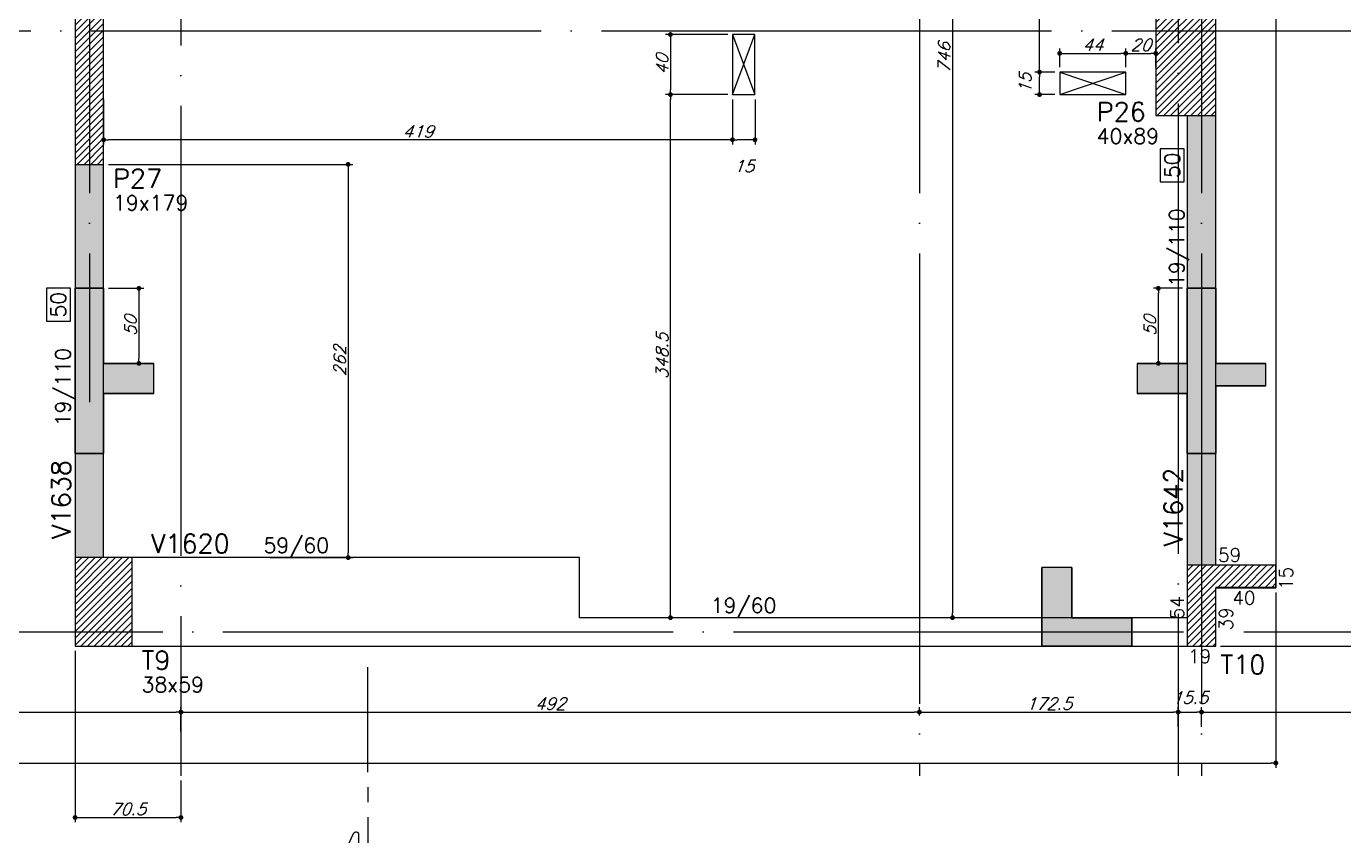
# Model space of a CAD drawing. Header units: millimetres. Extents: x -2368 to 4502, y -2283 to 2217.
# Drawn here: x 1462 to 2340, y -1021 to -482 of the extents above; entities that cross this region are included whole.
import ezdxf
from ezdxf.enums import TextEntityAlignment as Align

# ---------------------------------------------------------------- set-up
doc = ezdxf.new("R2010")
doc.units = ezdxf.units.MM
doc.header["$LTSCALE"] = 50
doc.linetypes.add('EIXO', pattern=[6.8, 6, -0.4, 0, -0.4])
for name, color, linetype in [('F-CORTE', 4, 'Continuous'), ('F-CORTE-INDICAÇÃO', 4, 'Continuous'), ('F-COTAS', 106, 'Continuous'), ('F-COTAS-FUROS', 50, 'Continuous'), ('F-DESNIVEL-1', 254, 'Continuous'), ('F-EIXO', 12, 'EIXO'), ('F-LAJES', 3, 'Continuous'), ('F-PILARES-DIM', 172, 'Continuous'), ('F-PILARES-HACH', 174, 'Continuous'), ('F-PILARES-NOME', 170, 'Continuous'), ('F-PILARES-S', 170, 'Continuous'), ('F-SOLIDO-CORTE', 71, 'Continuous'), ('F-TEXTO', 6, 'Continuous'), ('F-VIGAS', 3, 'Continuous'), ('F-VIGAS-DIM', 2, 'Continuous'), ('F-VIGAS-NOME', 4, 'Continuous'), ('F-VÃO', 1, 'Continuous')]:
    doc.layers.add(name, color=color, linetype=linetype)
doc.styles.add('CP-TEXT-INCL', font='romans.shx', dxfattribs={"oblique": 20})
doc.styles.add('MCP', font='romans.shx')
doc.styles.add('ROMANS', font='romans.shx')
doc.dimstyles.new('CP-COTAS-50', dxfattribs={"dimscale": 0.64, "dimtxt": 12.5, "dimasz": 5, "dimexe": 5, "dimexo": 5, "dimgap": 2.5, "dimtad": 1, "dimdec": 1, "dimdsep": 46, "dimtxsty": 'CP-TEXT-INCL', "dimblk1": 'DOT', "dimblk2": 'DOT', "dimsah": 1, "dimcen": 9, "dimclrd": 256, "dimclre": 256, "dimclrt": 256, "dimadec": 0, "dimazin": 0, "dimtfac": 1, "dimtdec": 1, "dimtmove": 2, "dimatfit": 3, "dimldrblk": 'DOT', "dimfxl": 0, "dimtolj": 1, "dimarcsym": 0})

# ---------------------------------------------------------------- blocks, each defined once
blk = doc.blocks.new('*U5')
at = {"layer": 'F-VIGAS-DIM', "color": 1}
blk.add_lwpolyline([(0, 0), (22, 0), (22, 16), (0, 16)], close=True, dxfattribs=at)
at = {"layer": 'F-VIGAS-DIM', "style": 'MCP'}
blk.add_attdef('DIM', text='', height=10, dxfattribs=at).set_placement((11, 8), align=Align.MIDDLE_CENTER)
blk = doc.blocks.new('*U8')
at = {"layer": 'F-CORTE-INDICAÇÃO'}
for p, q in [((-100, 0), (-170, 0)), ((-80, 0), (-90, 0)), ((-70, 0), (0, 0))]:
    blk.add_line(p, q, dxfattribs=at)
blk.add_lwpolyline([(-112, 6, 0.802585), (-111.15, 9.81), (-140, 23.26), (-168.85, 9.81, 0.802585), (-168, 6)], format="xyb", close=True, dxfattribs=at)
at = {"layer": 'F-CORTE-INDICAÇÃO', "style": 'ROMANS'}
blk.add_attdef('CORTE', text='', height=15, dxfattribs=at).set_placement((-140, 35.76), align=Align.MIDDLE_CENTER)
at = {"layer": 'F-CORTE-INDICAÇÃO', "color": 2, "style": 'ROMANS'}
blk.add_attdef('FOLHA', text='', height=12, dxfattribs=at).set_placement((-140, -10), align=Align.MIDDLE_CENTER)
blk = doc.blocks.new('*U18')
at = {"layer": 'F-EIXO'}
blk.add_line((0, 0), (0, -2827.07), dxfattribs=at)
at = {"layer": 'F-TEXTO', "style": 'ROMANS'}
blk.add_attdef('EIXO', text='', height=17.5, rotation=360, dxfattribs=at).set_placement((0, 28.21), align=Align.MIDDLE_CENTER)
blk = doc.blocks.new('*U13')
at = {"layer": 'F-EIXO'}
blk.add_line((0, 0), (4945.5, 0), dxfattribs=at)
at = {"layer": 'F-TEXTO', "style": 'ROMANS'}
blk.add_attdef('EIXO', text='', height=17.5, dxfattribs=at).set_placement((-28.21, 0), align=Align.MIDDLE_CENTER)
blk = doc.blocks.new('*U14')
at = {"layer": 'F-EIXO'}
blk.add_line((0, 0), (0, -2479.78), dxfattribs=at)
at = {"layer": 'F-TEXTO', "style": 'ROMANS'}
blk.add_attdef('EIXO', text='', height=17.5, rotation=360, dxfattribs=at).set_placement((0, 28.21), align=Align.MIDDLE_CENTER)
blk = doc.blocks.new('*U17')
at = {"layer": 'F-EIXO'}
blk.add_line((0, 0), (0, -2728.58), dxfattribs=at)
at = {"layer": 'F-TEXTO', "style": 'ROMANS'}
blk.add_attdef('EIXO', text='', height=17.5, rotation=360, dxfattribs=at).set_placement((0, 28.21), align=Align.MIDDLE_CENTER)
blk = doc.blocks.new('*U22')
at = {"layer": 'F-EIXO'}
blk.add_line((0, 0), (0, -2828.58), dxfattribs=at)
at = {"layer": 'F-TEXTO', "style": 'ROMANS'}
blk.add_attdef('EIXO', text='', height=17.5, rotation=360, dxfattribs=at).set_placement((0, 28.21), align=Align.MIDDLE_CENTER)
blk = doc.blocks.new('*U16')
at = {"layer": 'F-EIXO'}
blk.add_line((0, 0), (4857.54, 0), dxfattribs=at)
at = {"layer": 'F-TEXTO', "style": 'ROMANS'}
blk.add_attdef('EIXO', text='', height=17.5, dxfattribs=at).set_placement((-28.21, 0), align=Align.MIDDLE_CENTER)
blk = doc.blocks.new('_DOT')
at = {"color": 0, "linetype": 'ByBlock'}
blk.add_line((-0.5, 0), (-1, 0), dxfattribs=at)
at = {"color": 0, "linetype": 'ByBlock', "const_width": 0.5}
blk.add_lwpolyline([(-0.25, 0, 1), (0.25, 0, 1)], format="xyb", close=True, dxfattribs=at)
blk = doc.blocks.new('*D115')
at = {"layer": 'DEFPOINTS', "color": 0, "transparency": 16777216}
for p in [(2079.6, -129.5), (2079.6, -875.5), (2079.6, -875.5)]:
    blk.add_point(p, dxfattribs=at)
at = {"layer": 'F-COTAS', "lineweight": -2, "transparency": 16777216}
blk.add_line((2079.6, -132.7), (2079.6, -872.3), dxfattribs=at)
at = {"layer": 'F-COTAS', "lineweight": -2, "transparency": 16777216, "xscale": 3.2, "yscale": 3.2, "zscale": 3.2}
for p, rotation in [((2079.6, -129.5), 90), ((2079.6, -875.5), 270)]:
    blk.add_blockref('_DOT', p, dxfattribs=dict(at, rotation=rotation))
at = {"layer": 'F-COTAS', "transparency": 16777216, "insert": (2074, -502.5), "char_height": 8, "attachment_point": 5, "rotation": 90, "style": 'CP-TEXT-INCL'}
blk.add_mtext('\\A1;746', dxfattribs=at)
blk = doc.blocks.new('*D136')
at = {"layer": 'DEFPOINTS', "color": 0, "transparency": 16777216}
for p in [(1514, -573.5), (1621.69, -835.5), (1676.9, -835.5)]:
    blk.add_point(p, dxfattribs=at)
at = {"layer": 'F-COTAS', "lineweight": -2, "transparency": 16777216}
for p, q in [((1517.2, -573.5), (1680.1, -573.5)), ((1676.9, -576.7), (1676.9, -832.3)), ((1624.89, -835.5), (1680.1, -835.5))]:
    blk.add_line(p, q, dxfattribs=at)
at = {"layer": 'F-COTAS', "lineweight": -2, "transparency": 16777216, "xscale": 3.2, "yscale": 3.2, "zscale": 3.2}
for p, rotation in [((1676.9, -573.5), 90), ((1676.9, -835.5), 270)]:
    blk.add_blockref('_DOT', p, dxfattribs=dict(at, rotation=rotation))
at = {"layer": 'F-COTAS', "transparency": 16777216, "insert": (1671.3, -704.5), "char_height": 8, "attachment_point": 5, "rotation": 90, "style": 'CP-TEXT-INCL'}
blk.add_mtext('\\A1;262', dxfattribs=at)
blk = doc.blocks.new('*D137')
at = {"layer": 'DEFPOINTS', "color": 0, "transparency": 16777216}
for p in [(1514, -656.08), (1524.38, -706.08), (1537.49, -706.08)]:
    blk.add_point(p, dxfattribs=at)
at = {"layer": 'F-COTAS', "lineweight": -2, "transparency": 16777216}
for p, q in [((1517.2, -656.08), (1540.69, -656.08)), ((1537.49, -659.28), (1537.49, -702.88)), ((1527.58, -706.08), (1540.69, -706.08))]:
    blk.add_line(p, q, dxfattribs=at)
at = {"layer": 'F-COTAS', "lineweight": -2, "transparency": 16777216, "xscale": 3.2, "yscale": 3.2, "zscale": 3.2}
for p, rotation in [((1537.49, -656.08), 90), ((1537.49, -706.08), 270)]:
    blk.add_blockref('_DOT', p, dxfattribs=dict(at, rotation=rotation))
at = {"layer": 'F-COTAS', "transparency": 16777216, "insert": (1531.89, -681.08), "char_height": 8, "attachment_point": 5, "rotation": 90, "style": 'CP-TEXT-INCL'}
blk.add_mtext('\\A1;50', dxfattribs=at)
blk = doc.blocks.new('*D160')
at = {"layer": 'DEFPOINTS', "color": 0, "transparency": 16777216}
for p in [(2216.74, -656.08), (2236, -656.08), (2202.65, -706.08)]:
    blk.add_point(p, dxfattribs=at)
at = {"layer": 'F-COTAS', "lineweight": -2, "transparency": 16777216}
for p, q in [((2232.8, -656.08), (2213.54, -656.08)), ((2216.74, -702.88), (2216.74, -659.28)), ((2205.85, -706.08), (2219.94, -706.08))]:
    blk.add_line(p, q, dxfattribs=at)
at = {"layer": 'F-COTAS', "lineweight": -2, "transparency": 16777216, "xscale": 3.2, "yscale": 3.2, "zscale": 3.2}
for p, rotation in [((2216.74, -656.08), 90), ((2216.74, -706.08), 270)]:
    blk.add_blockref('_DOT', p, dxfattribs=dict(at, rotation=rotation))
at = {"layer": 'F-COTAS', "transparency": 16777216, "insert": (2211.14, -681.08), "char_height": 8, "attachment_point": 5, "rotation": 90, "style": 'CP-TEXT-INCL'}
blk.add_mtext('\\A1;50', dxfattribs=at)
blk = doc.blocks.new('*D196')
at = {"layer": 'DEFPOINTS', "color": 0, "transparency": 16777216}
for p in [(2796, 1664.5), (2927.77, 1664.5), (2255, -894.5)]:
    blk.add_point(p, dxfattribs=at)
at = {"layer": 'F-COTAS', "lineweight": -2, "transparency": 16777216}
for p, q in [((2799.2, 1664.5), (2930.97, 1664.5)), ((2927.77, -891.3), (2927.77, 1661.3)), ((2258.2, -894.5), (2930.97, -894.5))]:
    blk.add_line(p, q, dxfattribs=at)
at = {"layer": 'F-COTAS', "lineweight": -2, "transparency": 16777216, "xscale": 3.2, "yscale": 3.2, "zscale": 3.2}
for p, rotation in [((2927.77, 1664.5), 90), ((2927.77, -894.5), 270)]:
    blk.add_blockref('_DOT', p, dxfattribs=dict(at, rotation=rotation))
at = {"layer": 'F-COTAS', "transparency": 16777216, "insert": (2922.17, 385), "char_height": 8, "attachment_point": 5, "rotation": 90, "style": 'CP-TEXT-INCL'}
blk.add_mtext('\\A1;2559', dxfattribs=at)
blk = doc.blocks.new('*D208')
at = {"layer": 'DEFPOINTS', "color": 0, "transparency": 16777216}
for p in [(-1389, -579), (2295, -855.53), (2295, -972.32)]:
    blk.add_point(p, dxfattribs=at)
at = {"layer": 'F-COTAS', "lineweight": -2, "transparency": 16777216}
for p, q in [((-1389, -582.2), (-1389, -975.52)), ((2295, -858.73), (2295, -975.52)), ((-1385.8, -972.32), (2291.8, -972.32))]:
    blk.add_line(p, q, dxfattribs=at)
at = {"layer": 'F-COTAS', "lineweight": -2, "transparency": 16777216, "xscale": 3.2, "yscale": 3.2, "zscale": 3.2, "rotation": 180}
blk.add_blockref('_DOT', (-1389, -972.32), dxfattribs=at)
at = {"layer": 'F-COTAS', "lineweight": -2, "transparency": 16777216, "xscale": 3.2, "yscale": 3.2, "zscale": 3.2}
blk.add_blockref('_DOT', (2295, -972.32), dxfattribs=at)
at = {"layer": 'F-COTAS', "transparency": 16777216, "insert": (453, -966.72), "char_height": 8, "attachment_point": 5, "style": 'CP-TEXT-INCL'}
blk.add_mtext('\\A1;3684', dxfattribs=at)
blk = doc.blocks.new('*D220')
at = {"layer": 'DEFPOINTS', "color": 0, "transparency": 16777216}
for p in [(1565.5, -938.39), (1285.5, -949.94), (1565.5, -954.5)]:
    blk.add_point(p, dxfattribs=at)
at = {"layer": 'F-COTAS', "lineweight": -2, "transparency": 16777216}
for p, q in [((1285.5, -946.74), (1285.5, -935.19)), ((1288.7, -938.39), (1562.3, -938.39)), ((1565.5, -951.3), (1565.5, -935.19))]:
    blk.add_line(p, q, dxfattribs=at)
at = {"layer": 'F-COTAS', "lineweight": -2, "transparency": 16777216, "xscale": 3.2, "yscale": 3.2, "zscale": 3.2, "rotation": 180}
blk.add_blockref('_DOT', (1285.5, -938.39), dxfattribs=at)
at = {"layer": 'F-COTAS', "lineweight": -2, "transparency": 16777216, "xscale": 3.2, "yscale": 3.2, "zscale": 3.2}
blk.add_blockref('_DOT', (1565.5, -938.39), dxfattribs=at)
at = {"layer": 'F-COTAS', "transparency": 16777216, "insert": (1425.5, -932.79), "char_height": 8, "attachment_point": 5, "style": 'CP-TEXT-INCL'}
blk.add_mtext('\\A1;280', dxfattribs=at)
blk = doc.blocks.new('*D221')
at = {"layer": 'DEFPOINTS', "color": 0, "transparency": 16777216}
for p in [(2057.5, -938.39), (2057.5, -943.87), (1565.5, -954.5)]:
    blk.add_point(p, dxfattribs=at)
at = {"layer": 'F-COTAS', "lineweight": -2, "transparency": 16777216}
for p, q in [((1565.5, -951.3), (1565.5, -935.19)), ((1568.7, -938.39), (2054.3, -938.39)), ((2057.5, -940.67), (2057.5, -935.19))]:
    blk.add_line(p, q, dxfattribs=at)
at = {"layer": 'F-COTAS', "lineweight": -2, "transparency": 16777216, "xscale": 3.2, "yscale": 3.2, "zscale": 3.2, "rotation": 180}
blk.add_blockref('_DOT', (1565.5, -938.39), dxfattribs=at)
at = {"layer": 'F-COTAS', "lineweight": -2, "transparency": 16777216, "xscale": 3.2, "yscale": 3.2, "zscale": 3.2}
blk.add_blockref('_DOT', (2057.5, -938.39), dxfattribs=at)
at = {"layer": 'F-COTAS', "transparency": 16777216, "insert": (1811.5, -932.79), "char_height": 8, "attachment_point": 5, "style": 'CP-TEXT-INCL'}
blk.add_mtext('\\A1;492', dxfattribs=at)
blk = doc.blocks.new('*D222')
at = {"layer": 'DEFPOINTS', "color": 0, "transparency": 16777216}
for p in [(2230, -938.39), (2057.5, -943.87), (2230, -951.45)]:
    blk.add_point(p, dxfattribs=at)
at = {"layer": 'F-COTAS', "lineweight": -2, "transparency": 16777216}
for p, q in [((2057.5, -940.67), (2057.5, -935.19)), ((2060.7, -938.39), (2226.8, -938.39)), ((2230, -948.25), (2230, -935.19))]:
    blk.add_line(p, q, dxfattribs=at)
at = {"layer": 'F-COTAS', "lineweight": -2, "transparency": 16777216, "xscale": 3.2, "yscale": 3.2, "zscale": 3.2, "rotation": 180}
blk.add_blockref('_DOT', (2057.5, -938.39), dxfattribs=at)
at = {"layer": 'F-COTAS', "lineweight": -2, "transparency": 16777216, "xscale": 3.2, "yscale": 3.2, "zscale": 3.2}
blk.add_blockref('_DOT', (2230, -938.39), dxfattribs=at)
at = {"layer": 'F-COTAS', "transparency": 16777216, "insert": (2143.75, -932.79), "char_height": 8, "attachment_point": 5, "style": 'CP-TEXT-INCL'}
blk.add_mtext('\\A1;172.5', dxfattribs=at)
blk = doc.blocks.new('*D223')
at = {"layer": 'DEFPOINTS', "color": 0, "transparency": 16777216}
for p in [(2245.5, -938.39), (2230, -951.45), (2245.5, -951.45)]:
    blk.add_point(p, dxfattribs=at)
at = {"layer": 'F-COTAS', "lineweight": -2, "transparency": 16777216}
for p, q in [((2230, -948.25), (2230, -935.19)), ((2233.2, -938.39), (2242.3, -938.39)), ((2245.5, -948.25), (2245.5, -935.19))]:
    blk.add_line(p, q, dxfattribs=at)
at = {"layer": 'F-COTAS', "lineweight": -2, "transparency": 16777216, "xscale": 3.2, "yscale": 3.2, "zscale": 3.2, "rotation": 180}
blk.add_blockref('_DOT', (2230, -938.39), dxfattribs=at)
at = {"layer": 'F-COTAS', "lineweight": -2, "transparency": 16777216, "xscale": 3.2, "yscale": 3.2, "zscale": 3.2}
blk.add_blockref('_DOT', (2245.5, -938.39), dxfattribs=at)
at = {"layer": 'F-COTAS', "transparency": 16777216, "insert": (2237.75, -928.79), "char_height": 8, "attachment_point": 5, "style": 'CP-TEXT-INCL'}
blk.add_mtext('\\A1;15.5', dxfattribs=at)
blk = doc.blocks.new('*D224')
at = {"layer": 'DEFPOINTS', "color": 0, "transparency": 16777216}
for p in [(2825.5, -938.39), (2825.5, -941.72), (2245.5, -951.45)]:
    blk.add_point(p, dxfattribs=at)
at = {"layer": 'F-COTAS', "lineweight": -2, "transparency": 16777216}
for p, q in [((2245.5, -948.25), (2245.5, -935.19)), ((2248.7, -938.39), (2822.3, -938.39)), ((2825.5, -938.52), (2825.5, -935.19))]:
    blk.add_line(p, q, dxfattribs=at)
at = {"layer": 'F-COTAS', "lineweight": -2, "transparency": 16777216, "xscale": 3.2, "yscale": 3.2, "zscale": 3.2, "rotation": 180}
blk.add_blockref('_DOT', (2245.5, -938.39), dxfattribs=at)
at = {"layer": 'F-COTAS', "lineweight": -2, "transparency": 16777216, "xscale": 3.2, "yscale": 3.2, "zscale": 3.2}
blk.add_blockref('_DOT', (2825.5, -938.39), dxfattribs=at)
at = {"layer": 'F-COTAS', "transparency": 16777216, "insert": (2535.5, -932.79), "char_height": 8, "attachment_point": 5, "style": 'CP-TEXT-INCL'}
blk.add_mtext('\\A1;580', dxfattribs=at)
blk = doc.blocks.new('*D225')
at = {"layer": 'DEFPOINTS', "color": 0, "transparency": 16777216}
for p in [(1495, -894.5), (1565.5, -980.76), (1565.5, -1008.62)]:
    blk.add_point(p, dxfattribs=at)
at = {"layer": 'F-COTAS', "lineweight": -2, "transparency": 16777216}
for p, q in [((1495, -897.7), (1495, -1011.82)), ((1565.5, -983.96), (1565.5, -1011.82)), ((1498.2, -1008.62), (1562.3, -1008.62))]:
    blk.add_line(p, q, dxfattribs=at)
at = {"layer": 'F-COTAS', "lineweight": -2, "transparency": 16777216, "xscale": 3.2, "yscale": 3.2, "zscale": 3.2, "rotation": 180}
blk.add_blockref('_DOT', (1495, -1008.62), dxfattribs=at)
at = {"layer": 'F-COTAS', "lineweight": -2, "transparency": 16777216, "xscale": 3.2, "yscale": 3.2, "zscale": 3.2}
blk.add_blockref('_DOT', (1565.5, -1008.62), dxfattribs=at)
at = {"layer": 'F-COTAS', "transparency": 16777216, "insert": (1530.25, -1003.02), "char_height": 8, "attachment_point": 5, "style": 'CP-TEXT-INCL'}
blk.add_mtext('\\A1;70.5', dxfattribs=at)
blk = doc.blocks.new('*U290')
at = {"layer": 'F-VÃO'}
for p, q in [((0, 0), (15, 40)), ((0, 40), (15, 0))]:
    blk.add_line(p, q, dxfattribs=at)
at = {"layer": 'F-VÃO', "color": 3}
blk.add_lwpolyline([(0, 0), (15, 0), (15, 40), (0, 40)], close=True, dxfattribs=at)
blk = doc.blocks.new('*U293')
at = {"layer": 'F-VÃO'}
for p, q in [((0, 0), (44, 15)), ((0, 15), (44, 0))]:
    blk.add_line(p, q, dxfattribs=at)
at = {"layer": 'F-VÃO', "color": 3}
blk.add_lwpolyline([(0, 0), (44, 0), (44, 15), (0, 15)], close=True, dxfattribs=at)
blk = doc.blocks.new('*D389')
at = {"layer": 'DEFPOINTS', "color": 0, "transparency": 16777216}
for p in [(1514, -527), (1932.98, -527), (1514, -557.11)]:
    blk.add_point(p, dxfattribs=at)
at = {"layer": 'F-COTAS-FUROS', "lineweight": -2, "transparency": 16777216}
for p, q in [((1514, -530.2), (1514, -560.31)), ((1932.98, -530.2), (1932.98, -560.31)), ((1929.78, -557.11), (1517.2, -557.11))]:
    blk.add_line(p, q, dxfattribs=at)
at = {"layer": 'F-COTAS-FUROS', "lineweight": -2, "transparency": 16777216, "xscale": 3.2, "yscale": 3.2, "zscale": 3.2, "rotation": 180}
blk.add_blockref('_DOT', (1514, -557.11), dxfattribs=at)
at = {"layer": 'F-COTAS-FUROS', "lineweight": -2, "transparency": 16777216, "xscale": 3.2, "yscale": 3.2, "zscale": 3.2}
blk.add_blockref('_DOT', (1932.98, -557.11), dxfattribs=at)
at = {"layer": 'F-COTAS-FUROS', "transparency": 16777216, "insert": (1723.49, -551.51), "char_height": 8, "attachment_point": 5, "style": 'CP-TEXT-INCL'}
blk.add_mtext('\\A1;419', dxfattribs=at)
blk = doc.blocks.new('*D390')
at = {"layer": 'DEFPOINTS', "color": 0, "transparency": 16777216}
for p in [(1932.98, -527), (1947.98, -527), (1932.98, -557.11)]:
    blk.add_point(p, dxfattribs=at)
at = {"layer": 'F-COTAS-FUROS', "lineweight": -2, "transparency": 16777216}
for p, q in [((1932.98, -530.2), (1932.98, -560.31)), ((1947.98, -530.2), (1947.98, -560.31)), ((1944.78, -557.11), (1936.18, -557.11))]:
    blk.add_line(p, q, dxfattribs=at)
at = {"layer": 'F-COTAS-FUROS', "lineweight": -2, "transparency": 16777216, "xscale": 3.2, "yscale": 3.2, "zscale": 3.2, "rotation": 180}
blk.add_blockref('_DOT', (1932.98, -557.11), dxfattribs=at)
at = {"layer": 'F-COTAS-FUROS', "lineweight": -2, "transparency": 16777216, "xscale": 3.2, "yscale": 3.2, "zscale": 3.2}
blk.add_blockref('_DOT', (1947.98, -557.11), dxfattribs=at)
at = {"layer": 'F-COTAS-FUROS', "transparency": 16777216, "insert": (1940.48, -574.71), "char_height": 8, "attachment_point": 5, "style": 'CP-TEXT-INCL'}
blk.add_mtext('\\A1;15', dxfattribs=at)
blk = doc.blocks.new('*D391')
at = {"layer": 'DEFPOINTS', "color": 0, "transparency": 16777216}
for p in [(1891.65, -527), (1932.98, -527), (1910.24, -875.5)]:
    blk.add_point(p, dxfattribs=at)
at = {"layer": 'F-COTAS-FUROS', "lineweight": -2, "transparency": 16777216}
for p, q in [((1929.78, -527), (1888.45, -527)), ((1891.65, -872.3), (1891.65, -530.2)), ((1907.04, -875.5), (1888.45, -875.5))]:
    blk.add_line(p, q, dxfattribs=at)
at = {"layer": 'F-COTAS-FUROS', "lineweight": -2, "transparency": 16777216, "xscale": 3.2, "yscale": 3.2, "zscale": 3.2}
for p, rotation in [((1891.65, -527), 90), ((1891.65, -875.5), 270)]:
    blk.add_blockref('_DOT', p, dxfattribs=dict(at, rotation=rotation))
at = {"layer": 'F-COTAS-FUROS', "transparency": 16777216, "insert": (1886.05, -701.25), "char_height": 8, "attachment_point": 5, "rotation": 90, "style": 'CP-TEXT-INCL'}
blk.add_mtext('\\A1;348.5', dxfattribs=at)
blk = doc.blocks.new('*D392')
at = {"layer": 'DEFPOINTS', "color": 0, "transparency": 16777216}
for p in [(1932.98, -487), (1891.65, -527), (1932.98, -527)]:
    blk.add_point(p, dxfattribs=at)
at = {"layer": 'F-COTAS-FUROS', "lineweight": -2, "transparency": 16777216}
for p, q in [((1929.78, -487), (1888.45, -487)), ((1891.65, -490.2), (1891.65, -523.8)), ((1929.78, -527), (1888.45, -527))]:
    blk.add_line(p, q, dxfattribs=at)
at = {"layer": 'F-COTAS-FUROS', "lineweight": -2, "transparency": 16777216, "xscale": 3.2, "yscale": 3.2, "zscale": 3.2}
for p, rotation in [((1891.65, -487), 90), ((1891.65, -527), 270)]:
    blk.add_blockref('_DOT', p, dxfattribs=dict(at, rotation=rotation))
at = {"layer": 'F-COTAS-FUROS', "transparency": 16777216, "insert": (1886.05, -507), "char_height": 8, "attachment_point": 5, "rotation": 90, "style": 'CP-TEXT-INCL'}
blk.add_mtext('\\A1;40', dxfattribs=at)
blk = doc.blocks.new('*D393')
at = {"layer": 'DEFPOINTS', "color": 0, "transparency": 16777216}
for p in [(2195, -499.53), (2151, -512), (2195, -512)]:
    blk.add_point(p, dxfattribs=at)
at = {"layer": 'F-COTAS-FUROS', "lineweight": -2, "transparency": 16777216}
for p, q in [((2151, -508.8), (2151, -496.33)), ((2154.2, -499.53), (2191.8, -499.53)), ((2195, -508.8), (2195, -496.33))]:
    blk.add_line(p, q, dxfattribs=at)
at = {"layer": 'F-COTAS-FUROS', "lineweight": -2, "transparency": 16777216, "xscale": 3.2, "yscale": 3.2, "zscale": 3.2, "rotation": 180}
blk.add_blockref('_DOT', (2151, -499.53), dxfattribs=at)
at = {"layer": 'F-COTAS-FUROS', "lineweight": -2, "transparency": 16777216, "xscale": 3.2, "yscale": 3.2, "zscale": 3.2}
blk.add_blockref('_DOT', (2195, -499.53), dxfattribs=at)
at = {"layer": 'F-COTAS-FUROS', "transparency": 16777216, "insert": (2173, -493.93), "char_height": 8, "attachment_point": 5, "style": 'CP-TEXT-INCL'}
blk.add_mtext('\\A1;44', dxfattribs=at)
blk = doc.blocks.new('*D394')
at = {"layer": 'DEFPOINTS', "color": 0, "transparency": 16777216}
for p in [(2215, -499.53), (2195, -512), (2215, -512)]:
    blk.add_point(p, dxfattribs=at)
at = {"layer": 'F-COTAS-FUROS', "lineweight": -2, "transparency": 16777216}
for p, q in [((2195, -508.8), (2195, -496.33)), ((2198.2, -499.53), (2211.8, -499.53)), ((2215, -508.8), (2215, -496.33))]:
    blk.add_line(p, q, dxfattribs=at)
at = {"layer": 'F-COTAS-FUROS', "lineweight": -2, "transparency": 16777216, "xscale": 3.2, "yscale": 3.2, "zscale": 3.2, "rotation": 180}
blk.add_blockref('_DOT', (2195, -499.53), dxfattribs=at)
at = {"layer": 'F-COTAS-FUROS', "lineweight": -2, "transparency": 16777216, "xscale": 3.2, "yscale": 3.2, "zscale": 3.2}
blk.add_blockref('_DOT', (2215, -499.53), dxfattribs=at)
at = {"layer": 'F-COTAS-FUROS', "transparency": 16777216, "insert": (2205, -493.93), "char_height": 8, "attachment_point": 5, "style": 'CP-TEXT-INCL'}
blk.add_mtext('\\A1;20', dxfattribs=at)
blk = doc.blocks.new('*D395')
at = {"layer": 'DEFPOINTS', "color": 0, "transparency": 16777216}
for p in [(2137.55, -512), (2151, -512), (2151, -527)]:
    blk.add_point(p, dxfattribs=at)
at = {"layer": 'F-COTAS-FUROS', "lineweight": -2, "transparency": 16777216}
for p, q in [((2147.8, -512), (2134.35, -512)), ((2137.55, -523.8), (2137.55, -515.2)), ((2147.8, -527), (2134.35, -527))]:
    blk.add_line(p, q, dxfattribs=at)
at = {"layer": 'F-COTAS-FUROS', "lineweight": -2, "transparency": 16777216, "xscale": 3.2, "yscale": 3.2, "zscale": 3.2}
for p, rotation in [((2137.55, -512), 90), ((2137.55, -527), 270)]:
    blk.add_blockref('_DOT', p, dxfattribs=dict(at, rotation=rotation))
at = {"layer": 'F-COTAS-FUROS', "transparency": 16777216, "insert": (2127.95, -519.5), "char_height": 8, "attachment_point": 5, "rotation": 90, "style": 'CP-TEXT-INCL'}
blk.add_mtext('\\A1;15', dxfattribs=at)
blk = doc.blocks.new('*D396')
at = {"layer": 'DEFPOINTS', "color": 0, "transparency": 16777216}
for p in [(2137.55, -129.5), (2151, -129.5), (2151, -512)]:
    blk.add_point(p, dxfattribs=at)
at = {"layer": 'F-COTAS-FUROS', "lineweight": -2, "transparency": 16777216}
for p, q in [((2147.8, -129.5), (2134.35, -129.5)), ((2137.55, -508.8), (2137.55, -132.7)), ((2147.8, -512), (2134.35, -512))]:
    blk.add_line(p, q, dxfattribs=at)
at = {"layer": 'F-COTAS-FUROS', "lineweight": -2, "transparency": 16777216, "xscale": 3.2, "yscale": 3.2, "zscale": 3.2}
for p, rotation in [((2137.55, -129.5), 90), ((2137.55, -512), 270)]:
    blk.add_blockref('_DOT', p, dxfattribs=dict(at, rotation=rotation))
at = {"layer": 'F-COTAS-FUROS', "transparency": 16777216, "insert": (2131.95, -320.75), "char_height": 8, "attachment_point": 5, "rotation": 90, "style": 'CP-TEXT-INCL'}
blk.add_mtext('\\A1;382.5', dxfattribs=at)

msp = doc.modelspace()

# ---------------------------------------------------------------- hatches: boundary and pattern name
at = {"layer": 'F-COTAS'}
h = msp.add_hatch(dxfattribs=at)
h.set_pattern_fill('ANSI32', color=256)
h.paths.add_polyline_path([(2174.916, -547.834), (2213.309, -547.834), (2213.309, -529.084), (2174.916, -529.084)], flags=9)
h = msp.add_hatch(dxfattribs=at)
h.set_pattern_fill('ANSI32', color=256)
h.paths.add_polyline_path([(2174.589, -562.209), (2222.446, -562.209), (2222.446, -547.209), (2174.589, -547.209)], flags=9)
h = msp.add_hatch(dxfattribs=at)
h.set_pattern_fill('ANSI32', color=256)
h.paths.add_polyline_path([(1519.506, -592.25), (1557.899, -592.25), (1557.899, -573.5), (1519.506, -573.5)], flags=9)
h = msp.add_hatch(dxfattribs=at)
h.set_pattern_fill('ANSI32', color=256)
h.paths.add_polyline_path([(1520.607, -606.625), (1576.56, -606.625), (1576.56, -591.625), (1520.607, -591.625)], flags=9)
h = msp.add_hatch(dxfattribs=at)
h.set_pattern_fill('ANSI32', color=256)
h.paths.add_polyline_path([(2241.154, -656.07), (2241.154, -594.641), (2218.297, -594.641), (2218.297, -656.07)], flags=9)
h = msp.add_hatch(dxfattribs=at)
h.set_pattern_fill('ANSI32', color=256)
h.paths.add_polyline_path([(1499.018, -748.952), (1499.018, -687.524), (1476.161, -687.524), (1476.161, -748.952)], flags=9)
h = msp.add_hatch(dxfattribs=at)
h.set_pattern_fill('ANSI32', color=256)
h.paths.add_polyline_path([(1495, -825.53), (1495, -763.327), (1476.25, -763.327), (1476.25, -825.53)], flags=9)
h = msp.add_hatch(dxfattribs=at)
h.set_pattern_fill('ANSI32', color=256)
h.paths.add_polyline_path([(2236, -830.56), (2236, -768.358), (2217.25, -768.358), (2217.25, -830.56)], flags=9)
h = msp.add_hatch(dxfattribs=at)
h.set_pattern_fill('ANSI32', color=256)
h.paths.add_polyline_path([(1542.97, -835.5), (1605.173, -835.5), (1605.173, -816.75), (1542.97, -816.75)], flags=9)
h = msp.add_hatch(dxfattribs=at)
h.set_pattern_fill('ANSI32', color=256)
h.paths.add_polyline_path([(1618.119, -839.518), (1671.452, -839.518), (1671.452, -816.661), (1618.119, -816.661)], flags=9)
h = msp.add_hatch(dxfattribs=at)
h.set_pattern_fill('ANSI32', color=256)
h.paths.add_polyline_path([(2255.536, -840.53), (2274.179, -840.53), (2274.179, -827.03), (2255.536, -827.03)], flags=9)
h = msp.add_hatch(dxfattribs=at)
h.set_pattern_fill('ANSI32', color=256)
h.paths.add_polyline_path([(2308.5, -856.709), (2308.5, -838.923), (2295, -838.923), (2295, -856.709)], flags=9)
h = msp.add_hatch(dxfattribs=at)
h.set_pattern_fill('ANSI32', color=256)
h.paths.add_polyline_path([(1917.548, -879.518), (1969.452, -879.518), (1969.452, -856.661), (1917.548, -856.661)], flags=9)
h = msp.add_hatch(dxfattribs=at)
h.set_pattern_fill('ANSI32', color=256)
h.paths.add_polyline_path([(2236, -877.479), (2236, -857.979), (2222.5, -857.979), (2222.5, -877.479)], flags=9)
h = msp.add_hatch(dxfattribs=at)
h.set_pattern_fill('ANSI32', color=256)
h.paths.add_polyline_path([(2265.036, -869.03), (2284.107, -869.03), (2284.107, -855.53), (2265.036, -855.53)], flags=9)
h = msp.add_hatch(dxfattribs=at)
h.set_pattern_fill('ANSI32', color=256)
h.paths.add_polyline_path([(2268.5, -884.979), (2268.5, -866.337), (2255, -866.337), (2255, -884.979)], flags=9)
h = msp.add_hatch(dxfattribs=at)
h.set_pattern_fill('ANSI32', color=256)
h.paths.add_polyline_path([(1536.72, -913.25), (1561.423, -913.25), (1561.423, -894.5), (1536.72, -894.5)], flags=9)
h = msp.add_hatch(dxfattribs=at)
h.set_pattern_fill('ANSI32', color=256)
h.paths.add_polyline_path([(2236.821, -908), (2254.179, -908), (2254.179, -894.5), (2236.821, -894.5)], flags=9)
h = msp.add_hatch(dxfattribs=at)
h.set_pattern_fill('ANSI32', color=256)
h.paths.add_polyline_path([(2255.481, -916.135), (2292.683, -916.135), (2292.683, -897.385), (2255.481, -897.385)], flags=9)
h = msp.add_hatch(dxfattribs=at)
h.set_pattern_fill('ANSI32', color=256)
h.paths.add_polyline_path([(1538.179, -927.625), (1586.036, -927.625), (1586.036, -912.625), (1538.179, -912.625)], flags=9)
at = {"layer": 'F-PILARES-HACH', "linetype": 'Continuous'}
h = msp.add_hatch(dxfattribs=at)
h.set_pattern_fill('ANSI31', color=256, style=0)
h.paths.add_polyline_path([(1495, -573.5), (1514, -573.5), (1514, -394.5), (1495, -394.5)], flags=16)
h = msp.add_hatch(dxfattribs=at)
h.set_pattern_fill('ANSI31', color=256, style=0)
h.paths.add_polyline_path([(2215, -541), (2255, -541), (2255, -452), (2215, -452)], flags=16)
h = msp.add_hatch(dxfattribs=at)
h.set_pattern_fill('ANSI31', color=256, style=0)
h.paths.add_polyline_path([(1495, -894.5), (1533, -894.5), (1533, -835.5), (1495, -835.5)], flags=16)
h = msp.add_hatch(dxfattribs=at)
h.set_pattern_fill('ANSI31', color=256, style=0)
h.paths.add_polyline_path([(2236, -840.53), (2236, -894.5), (2255, -894.5), (2255, -855.53), (2295, -855.53), (2295, -840.53)], flags=16)
at = {"layer": 'F-SOLIDO-CORTE', "linetype": 'Continuous'}
for points in [[(1495, -656.08), (1495, -766.08), (1514, -766.08), (1514, -726.08), (1547.35, -726.08), (1547.35, -706.08), (1514, -706.08), (1514, -656.08)], [(1495, -656.08), (1495, -766.08), (1514, -766.08), (1514, -726.08), (1547.35, -726.08), (1547.35, -706.08), (1514, -706.08), (1514, -656.08)], [(2236, -656.08), (2236, -706.08), (2202.65, -706.08), (2202.65, -726.08), (2236, -726.08), (2236, -766.08), (2255, -766.08), (2255, -721.08), (2288.35, -721.08), (2288.35, -706.08), (2255, -706.08), (2255, -656.08)], [(2236, -656.08), (2236, -706.08), (2202.65, -706.08), (2202.65, -726.08), (2236, -726.08), (2236, -766.08), (2255, -766.08), (2255, -721.08), (2288.35, -721.08), (2288.35, -706.08), (2255, -706.08), (2255, -656.08)], [(2139.144, -894.5), (2199.144, -894.5), (2199.144, -875.5), (2159.144, -875.5), (2159.144, -842.15), (2139.144, -842.15)], [(2139.144, -894.5), (2199.144, -894.5), (2199.144, -875.5), (2159.144, -875.5), (2159.144, -842.15), (2139.144, -842.15)]]:
    msp.add_hatch(color=256, dxfattribs=at).paths.add_polyline_path(points, flags=16)

# ---------------------------------------------------------------- linework, layer by layer
at = {"layer": 'F-CORTE', "linetype": 'Continuous'}
for p, q in [((1495, -656.08), (1495, -766.08)), ((1495, -766.08), (1495, -656.08)), ((1495, -656.08), (1514, -656.08)), ((1514, -656.08), (1495, -656.08)), ((1514, -656.08), (1514, -706.08)), ((1514, -706.08), (1514, -656.08)), ((2236, -656.08), (2236, -706.08)), ((2236, -706.08), (2236, -656.08)), ((2236, -656.08), (2255, -656.08)), ((2255, -656.08), (2236, -656.08)), ((2255, -656.08), (2255, -706.08)), ((2255, -706.08), (2255, -656.08)), ((1514, -706.08), (1547.35, -706.08)), ((1547.35, -706.08), (1514, -706.08)), ((2236, -706.08), (2202.65, -706.08)), ((2202.65, -706.08), (2236, -706.08)), ((2255, -706.08), (2288.35, -706.08)), ((2288.35, -706.08), (2255, -706.08)), ((1514, -766.08), (1514, -726.08)), ((1514, -726.08), (1547.35, -726.08)), ((1547.35, -726.08), (1514, -726.08)), ((1514, -726.08), (1514, -766.08)), ((2236, -726.08), (2202.65, -726.08)), ((2202.65, -726.08), (2236, -726.08)), ((2236, -766.08), (2236, -726.08)), ((2236, -726.08), (2236, -766.08)), ((2288.35, -721.08), (2255, -721.08)), ((2255, -721.08), (2255, -766.08)), ((2255, -766.08), (2255, -721.08)), ((2255, -721.08), (2288.35, -721.08)), ((1495, -766.08), (1514, -766.08)), ((1514, -766.08), (1495, -766.08)), ((2255, -766.08), (2236, -766.08)), ((2236, -766.08), (2255, -766.08)), ((2139.144, -894.5), (2139.144, -842.15)), ((2139.144, -842.15), (2139.144, -894.5)), ((2159.144, -875.5), (2159.144, -842.15)), ((2159.144, -842.15), (2159.144, -875.5)), ((2199.144, -875.5), (2159.144, -875.5)), ((2159.144, -875.5), (2199.144, -875.5)), ((2199.144, -894.5), (2199.144, -875.5)), ((2199.144, -875.5), (2199.144, -894.5)), ((2139.144, -894.5), (2199.144, -894.5)), ((2199.144, -894.5), (2139.144, -894.5))]:
    msp.add_line(p, q, dxfattribs=at)
at = {"layer": 'F-DESNIVEL-1', "linetype": 'Continuous'}
for points in [[(2236, -840.43), (2255, -840.43), (2255, -541.1)], [(2236, -840.43), (2255, -541.1), (2236, -541.1)], [(2236, -840.43), (2236, -541.1), (2236, -840.43)], [(1495, -835.4), (1514, -835.4), (1514, -573.6)], [(1495, -835.4), (1514, -573.6), (1495, -573.6)], [(1495, -835.4), (1495, -573.6), (1495, -835.4)]]:
    msp.add_solid(points, dxfattribs=at)
at = {"layer": 'F-LAJES', "linetype": 'Continuous'}
for p, q in [((2295, 617.5), (2295, -855.5)), ((2295, -855.5), (2255, -855.5))]:
    msp.add_line(p, q, dxfattribs=at)
at = {"layer": 'F-PILARES-S', "linetype": 'Continuous'}
for points in [[(1495, -573.5), (1514, -573.5), (1514, -394.5), (1495, -394.5), (1495, -573.5)], [(2215, -541), (2255, -541), (2255, -452), (2215, -452), (2215, -541)], [(1495, -894.5), (1533, -894.5), (1533, -835.5), (1495, -835.5), (1495, -894.5)], [(2236, -840.53), (2236, -894.5), (2255, -894.5), (2255, -855.53), (2295, -855.53), (2295, -840.53), (2236, -840.53)]]:
    msp.add_lwpolyline(points, dxfattribs=at)
at = {"layer": 'F-SOLIDO-CORTE'}
for points in [[(1495, -656.08), (1495, -766.08), (1514, -766.08), (1514, -726.08), (1547.35, -726.08), (1547.35, -706.08), (1514, -706.08), (1514, -656.08), (1495, -656.08)], [(1495, -656.08), (1495, -766.08), (1514, -766.08), (1514, -726.08), (1547.35, -726.08), (1547.35, -706.08), (1514, -706.08), (1514, -656.08), (1495, -656.08)], [(2236, -656.08), (2236, -706.08), (2202.65, -706.08), (2202.65, -726.08), (2236, -726.08), (2236, -766.08), (2255, -766.08), (2255, -721.08), (2288.35, -721.08), (2288.35, -706.08), (2255, -706.08), (2255, -656.08), (2236, -656.08)], [(2236, -656.08), (2236, -706.08), (2202.65, -706.08), (2202.65, -726.08), (2236, -726.08), (2236, -766.08), (2255, -766.08), (2255, -721.08), (2288.35, -721.08), (2288.35, -706.08), (2255, -706.08), (2255, -656.08), (2236, -656.08)], [(2139.144, -894.5), (2199.144, -894.5), (2199.144, -875.5), (2159.144, -875.5), (2159.144, -842.15), (2139.144, -842.15), (2139.144, -894.5)], [(2139.144, -894.5), (2199.144, -894.5), (2199.144, -875.5), (2159.144, -875.5), (2159.144, -842.15), (2139.144, -842.15), (2139.144, -894.5)]]:
    msp.add_lwpolyline(points, dxfattribs=at)
at = {"layer": 'F-VIGAS'}
for points in [[(2236, -541), (2236, -840.53)], [(2255, -840.53), (2255, -541)], [(1495, -573.5), (1495, -835.5)], [(1514, -835.5), (1514, -573.5)], [(1831, -835.5), (1533, -835.5)], [(1831, -875.5), (1831, -835.5)], [(2236, -875.5), (1831, -875.5)], [(1533, -894.5), (1831, -894.5)], [(1831, -894.5), (2236, -894.5)]]:
    msp.add_lwpolyline(points, dxfattribs=at)

# ---------------------------------------------------------------- block references
at = {"layer": 'F-CORTE-INDICAÇÃO', "linetype": 'Continuous'}
ref = msp.add_blockref('*U8', (1690.128, -908.39), dxfattribs=dict(at, rotation=90))
ref.add_attrib('CORTE', '4', dxfattribs={"height": 15, "rotation": 90, "style": 'ROMANS'}).set_placement((1654.364, -1048.39), align=Align.MIDDLE_CENTER)
at = {"layer": 'F-EIXO', "linetype": 'Continuous'}
for name, p in [('*U18', (1565.5, 1846.305)), ('*U22', (2230, 1847.82)), ('*U14', (1504.5, 1747.82)), ('*U17', (2057.5, 1747.82)), ('*U17', (2245.5, 1747.82)), ('*U13', (-1895.471, -484.5)), ('*U16', (-1807.517, -885))]:
    msp.add_blockref(name, p, dxfattribs=at)
at = {"layer": 'F-VIGAS-DIM', "linetype": 'Continuous', "rotation": 90}
for p in [(2234.011, -585.117), (1491.875, -678)]:
    msp.add_blockref('*U5', p, dxfattribs=at).add_auto_attribs({'DIM': '50'})
at = {"layer": 'F-VÃO'}
for name, p in [('*U290', (1932.977, -527)), ('*U293', (2151, -527))]:
    msp.add_blockref(name, p, dxfattribs=at)

# ---------------------------------------------------------------- texts
at = {"layer": 'F-PILARES-DIM', "linetype": 'Continuous', "style": 'MCP'}
for s, height, p in [('40x89', 10, (2175.66, -559.709)), ('19x179', 10, (1520.25, -604.125)), ('59', 9, (2256.5, -838.28)), ('40', 9, (2266, -866.78)), ('19', 9, (2236.5, -905.75)), ('38x59', 10, (1539.25, -925.125))]:
    msp.add_text(s, height=height, dxfattribs=at).set_placement(p)
for s, p in [('15', (2306.25, -857.03)), ('54', (2233.75, -876.515)), ('39', (2266.25, -884.015))]:
    msp.add_text(s, height=9, rotation=90, dxfattribs=at).set_placement(p)
at = {"layer": 'F-PILARES-NOME', "linetype": 'Continuous', "style": 'MCP'}
for s, p in [('P26', (2175.66, -544.709)), ('P27', (1520.25, -589.125)), ('T9', (1539.25, -910.125)), ('T10', (2258.011, -913.01))]:
    msp.add_text(s, height=12.5, dxfattribs=at).set_placement(p)
at = {"layer": 'F-VIGAS-DIM', "linetype": 'Continuous', "style": 'MCP'}
for p in [(2234.011, -655.117), (1491.875, -748)]:
    msp.add_text('19/110', height=10, rotation=90, dxfattribs=at).set_placement(p)
for s, p in [('59/60', (1620.5, -832.375)), ('19/60', (1918.5, -872.375))]:
    msp.add_text(s, height=10, dxfattribs=at).set_placement(p)
at = {"layer": 'F-VIGAS-NOME', "linetype": 'Continuous', "style": 'MCP'}
for s, p in [('V1638', (1491.875, -823)), ('V1642', (2232.875, -828.03))]:
    msp.add_text(s, height=12.5, rotation=90, dxfattribs=at).set_placement(p)
msp.add_text('V1620', height=12.5, dxfattribs=at).set_placement((1545.5, -832.375))

# ---------------------------------------------------------------- dimensions: what is measured, and where the dimension line sits
at = {"layer": 'F-COTAS'}
for base, p1, p2, picture, middle in [((2927.774, 1664.5), (2255, -894.5), (2796, 1664.5), '*D196', (2922.174, 385)), ((2079.599, -875.5), (2079.599, -129.5), (2079.599, -875.5), '*D115', (2073.999, -502.5)), ((1676.9, -835.5), (1514, -573.5), (1621.69, -835.5), '*D136', (1671.3, -704.5)), ((1537.494, -706.08), (1514, -656.08), (1524.382, -706.08), '*D137', (1531.894, -681.08)), ((2216.744, -656.08), (2202.65, -706.08), (2236, -656.08), '*D160', (2211.144, -681.08))]:
    dim = msp.add_linear_dim(base=base, p1=p1, p2=p2, angle=90, dimstyle='CP-COTAS-50', dxfattribs=at)
    dim.commit()
    dim.dimension.update_dxf_attribs({"geometry": picture, "text_midpoint": middle})
for base, p1, p2, picture, middle in [((2295, -972.319), (-1389, -579), (2295, -855.53), '*D208', (453, -966.719)), ((1565.5, -1008.618), (1495, -894.5), (1565.5, -980.761), '*D225', (1530.25, -1003.018)), ((1565.5, -938.39), (1285.5, -949.943), (1565.5, -954.498), '*D220', (1425.5, -932.79)), ((2057.5, -938.39), (1565.5, -954.498), (2057.5, -943.874), '*D221', (1811.5, -932.79)), ((2230, -938.39), (2057.5, -943.874), (2230, -951.45), '*D222', (2143.75, -932.79)), ((2245.5, -938.39), (2230, -951.45), (2245.5, -951.45), '*D223', (2237.75, -928.79)), ((2825.5, -938.39), (2245.5, -951.45), (2825.5, -941.717), '*D224', (2535.5, -932.79))]:
    dim = msp.add_linear_dim(base=base, p1=p1, p2=p2, dimstyle='CP-COTAS-50', dxfattribs=at)
    dim.commit()
    dim.dimension.update_dxf_attribs({"geometry": picture, "text_midpoint": middle})
at = {"layer": 'F-COTAS-FUROS'}
for base, p1, p2, picture, middle in [((2137.555, -129.5), (2151, -512), (2151, -129.5), '*D396', (2131.955, -320.75)), ((1891.654, -527), (1932.977, -487), (1932.977, -527), '*D392', (1886.054, -507)), ((2137.555, -512), (2151, -527), (2151, -512), '*D395', (2127.955, -519.5)), ((1891.654, -527), (1910.242, -875.5), (1932.977, -527), '*D391', (1886.054, -701.25))]:
    dim = msp.add_linear_dim(base=base, p1=p1, p2=p2, angle=90, dimstyle='CP-COTAS-50', override={"dimfxl": 7.5}, dxfattribs=at)
    dim.commit()
    dim.dimension.update_dxf_attribs({"geometry": picture, "text_midpoint": middle})
for base, p1, p2, picture, middle in [((2195, -499.526), (2151, -512), (2195, -512), '*D393', (2173, -493.926)), ((2215, -499.526), (2195, -512), (2215, -512), '*D394', (2205, -493.926)), ((1514, -557.107), (1932.977, -527), (1514, -527), '*D389', (1723.488, -551.507)), ((1932.977, -557.107), (1947.977, -527), (1932.977, -527), '*D390', (1940.477, -574.707))]:
    dim = msp.add_linear_dim(base=base, p1=p1, p2=p2, dimstyle='CP-COTAS-50', override={"dimfxl": 7.5}, dxfattribs=at)
    dim.commit()
    dim.dimension.update_dxf_attribs({"geometry": picture, "text_midpoint": middle})

doc.saveas('drawing.dxf')
